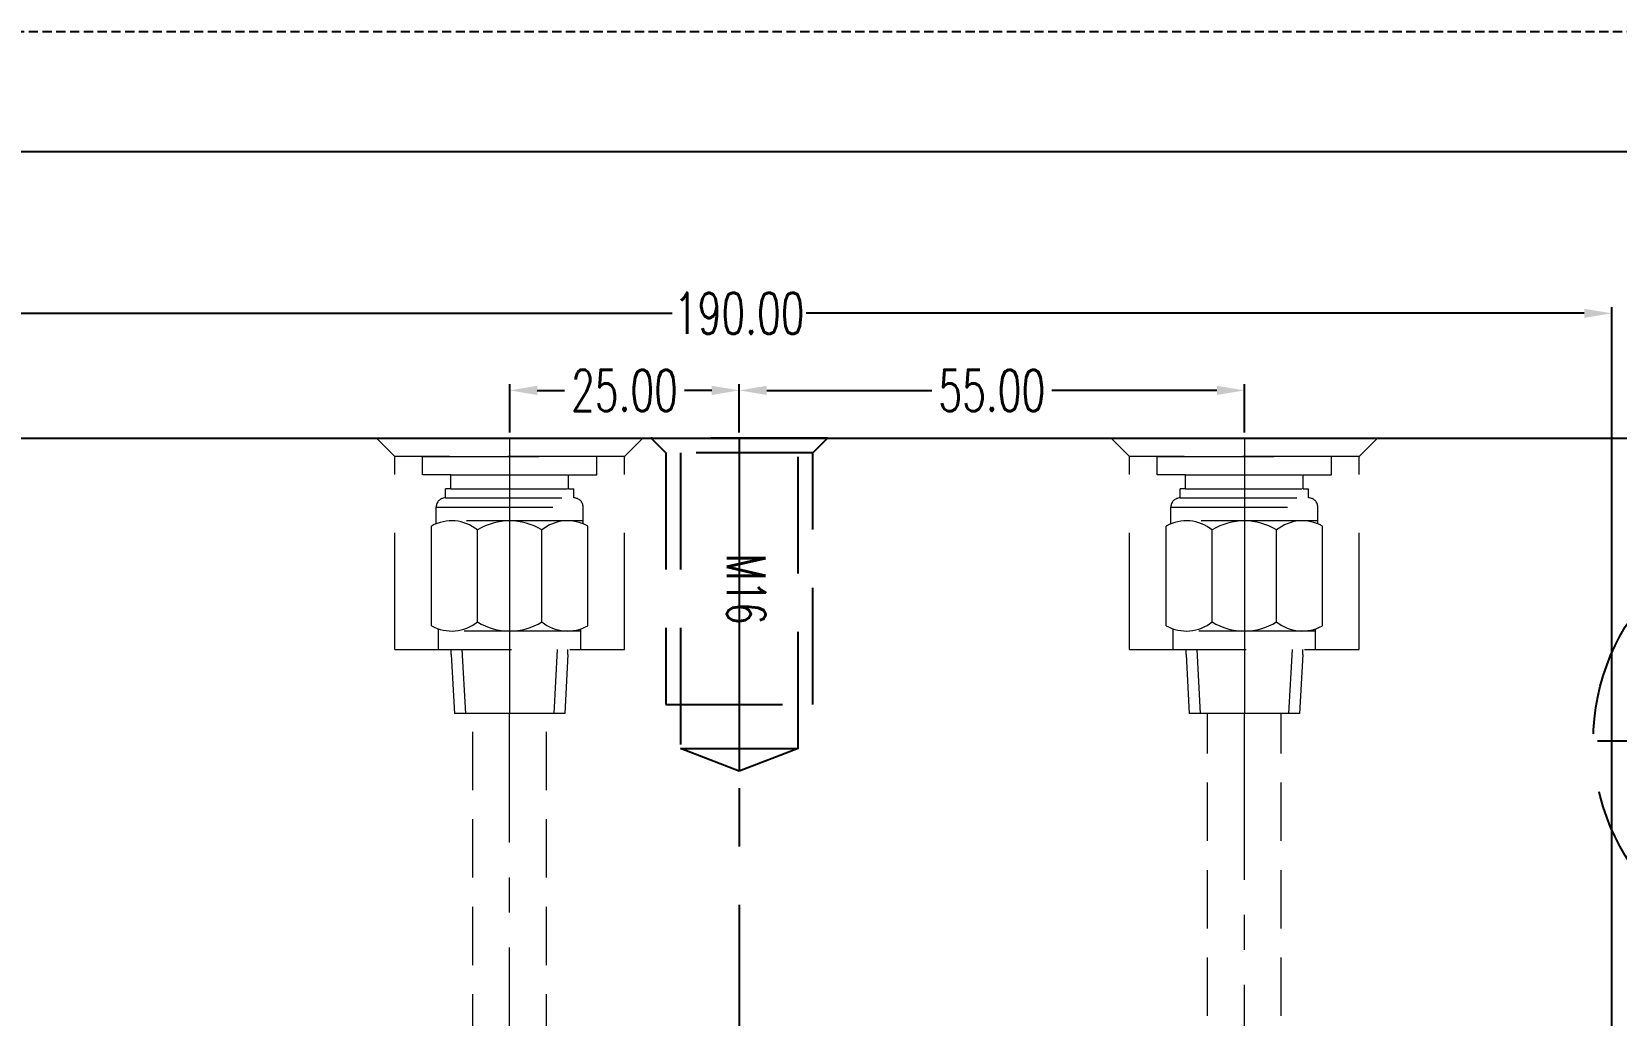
# Model space of a CAD drawing. Header units: inches. Extents: x 169168 to 170394, y -54081 to -53214.
# Drawn here: x 170054.2 to 170226.7, y -53321.3 to -53214.2 of the extents above; entities that cross this region are included whole.
import ezdxf

# ---------------------------------------------------------------- set-up
doc = ezdxf.new("R2010")
doc.units = ezdxf.units.IN
doc.header["$LTSCALE"] = 2
doc.header["$MEASUREMENT"] = 0
doc.header["$PDMODE"] = 3
doc.header["$PDSIZE"] = 0.3125
for name, pattern in [('ACAD_ISO08W100', [36, 24, -3, 6, -3]), ('CENTER', [50.8, 31.75, -6.35, 6.35, -6.35]), ('DASHED', [0.75, 0.5, -0.25]), ('HIDDEN', [9.525, 6.35, -3.175])]:
    doc.linetypes.add(name, pattern=pattern)
doc.layers.get('0').update_dxf_attribs({"linetype": 'CONTINUOUS'})
doc.layers.get('Defpoints').update_dxf_attribs({"linetype": 'CONTINUOUS'})
for name, color, linetype in [('5', 5, 'CONTINUOUS'), ('A', 7, 'CONTINUOUS'), ('cen', 1, 'CENTER'), ('CL', 1, 'ACAD_ISO08W100'), ('hidden', 4, 'HIDDEN'), ('WT', 4, 'CONTINUOUS')]:
    doc.layers.add(name, color=color, linetype=linetype)
doc.layers.add('dim', color=3, linetype='CONTINUOUS', lineweight=15)
doc.layers.add('WR', color=122, linetype='HIDDEN', lineweight=18)
doc.styles.get("Standard").update_dxf_attribs({"font": 'txt.shx', "width": 0.67})
doc.dimstyles.new('2.00', dxfattribs={"dimtxt": 4.5, "dimasz": 3, "dimexe": 0.666, "dimexo": 0.626, "dimgap": 1, "dimtad": 0, "dimzin": 0, "dimdsep": 46, "dimtxsty": 'Standard', "dimcen": 0.09, "dimclrd": 3, "dimclre": 3, "dimclrt": 7, "dimazin": 0, "dimtfac": 1, "dimtofl": 0, "dimtmove": 0, "dimatfit": 0, "dimfxl": 0, "dimtolj": 1, "dimtzin": 0, "dimarcsym": 0})

# ---------------------------------------------------------------- blocks, each defined once
blk = doc.blocks.new('*D36953')
at = {"layer": 'Defpoints', "color": 0}
for p in [(170226.2, -53244.91), (170036.2, -53347.5), (170226.2, -53347.5)]:
    blk.add_point(p, dxfattribs=at)
at = {"layer": 'dim', "color": 3, "linetype": 'ByBlock', "lineweight": -2}
for p, q in [((170036.2, -53346.87), (170036.2, -53244.24)), ((170226.2, -53346.87), (170226.2, -53244.24)), ((170039.2, -53244.91), (170123.91, -53244.91)), ((170223.2, -53244.91), (170138.48, -53244.91))]:
    blk.add_line(p, q, dxfattribs=at)
at = {"layer": 'dim', "color": 3, "linetype": 'ByBlock'}
for points in [[(170039.2, -53244.41), (170039.2, -53245.41), (170036.2, -53244.91)], [(170223.2, -53245.41), (170223.2, -53244.41), (170226.2, -53244.91)]]:
    blk.add_solid(points, dxfattribs=at)
at = {"layer": 'dim', "color": 7, "linetype": 'ByBlock', "insert": (170131.2, -53244.91), "char_height": 4.5, "attachment_point": 5}
blk.add_mtext('\\A1;190.00', dxfattribs=at)
blk = doc.blocks.new('*D38781')
at = {"layer": 'Defpoints', "color": 0}
for p in [(170106.2, -53253.3), (170106.2, -53258.5), (170131.2, -53258.5)]:
    blk.add_point(p, dxfattribs=at)
at = {"layer": 'dim', "color": 3, "linetype": 'ByBlock', "lineweight": -2}
for p, q in [((170106.2, -53257.87), (170106.2, -53252.63)), ((170131.2, -53257.87), (170131.2, -53252.63)), ((170109.2, -53253.3), (170112.17, -53253.3)), ((170128.2, -53253.3), (170125.22, -53253.3))]:
    blk.add_line(p, q, dxfattribs=at)
at = {"layer": 'dim', "color": 3, "linetype": 'ByBlock'}
for points in [[(170109.2, -53252.8), (170109.2, -53253.8), (170106.2, -53253.3)], [(170128.2, -53253.8), (170128.2, -53252.8), (170131.2, -53253.3)]]:
    blk.add_solid(points, dxfattribs=at)
at = {"layer": 'dim', "color": 7, "linetype": 'ByBlock', "insert": (170118.7, -53253.3), "char_height": 4.5, "attachment_point": 5}
blk.add_mtext('\\A1;25.00', dxfattribs=at)
blk = doc.blocks.new('*D38782')
at = {"layer": 'Defpoints', "color": 0}
for p in [(170186.2, -53253.3), (170131.2, -53257.87), (170186.2, -53258.5)]:
    blk.add_point(p, dxfattribs=at)
at = {"layer": 'dim', "color": 3, "linetype": 'ByBlock', "lineweight": -2}
for p, q in [((170131.2, -53257.25), (170131.2, -53252.63)), ((170186.2, -53257.87), (170186.2, -53252.63)), ((170134.2, -53253.3), (170152.17, -53253.3)), ((170183.2, -53253.3), (170165.22, -53253.3))]:
    blk.add_line(p, q, dxfattribs=at)
at = {"layer": 'dim', "color": 3, "linetype": 'ByBlock'}
for points in [[(170134.2, -53252.8), (170134.2, -53253.8), (170131.2, -53253.3)], [(170183.2, -53253.8), (170183.2, -53252.8), (170186.2, -53253.3)]]:
    blk.add_solid(points, dxfattribs=at)
at = {"layer": 'dim', "color": 7, "linetype": 'ByBlock', "insert": (170158.7, -53253.3), "char_height": 4.5, "attachment_point": 5}
blk.add_mtext('\\A1;55.00', dxfattribs=at)
blk = doc.blocks.new('20150129.111502')
at = {"layer": '5', "color": 122, "linetype": 'HIDDEN', "lineweight": 0}
for p, q in [((0, 14.5), (0, -14.5)), ((2, 12.5), (0, 14.5)), ((2, 12.5), (2, -12.5)), ((23, 12.5), (2, 12.5)), ((23, -12.5), (23, 12.5)), ((2, -9.5), (2, 9.5)), ((4.01, 9.5), (2, 9.5)), ((4.01, 6.4), (4.01, 9.5)), ((5.51, 6.4), (5.51, 7)), ((6.51, 7), (5.51, 7)), ((5.51, 6.4), (5.51, 7)), ((6.51, -7), (6.51, 7)), ((7.51, -8), (7.51, 8)), ((9.33, 8), (7.51, 8)), ((9, 8), (9, -8)), ((20.43, 8.5), (9.57, 8.5)), ((23, 7.75), (20.77, 7.75)), ((21, 7.75), (21, -7.75)), ((4.01, -6.4), (4.01, 6.4)), ((5.51, 6.4), (4.01, 6.4)), ((5.51, -6.4), (5.51, 6.4)), ((23.56, 6.35), (23, 6.35)), ((23, 5.19), (30, 4.82)), ((23.56, 6.35), (30, 6.01)), ((30, 6.01), (30, -6.01)), ((20.01, 3.5), (9.99, 3.5)), ((20.01, -3.5), (9.99, -3.5)), ((23, -5.19), (30, -4.82)), ((5.51, -6.4), (4.01, -6.4)), ((4.01, -6.4), (4.01, -9.5)), ((5.51, -6.4), (5.51, -7)), ((5.51, -6.4), (5.51, -7)), ((23.56, -6.35), (23, -6.35)), ((23.56, -6.35), (30, -6.01)), ((6.51, -7), (5.51, -7)), ((9.33, -8), (7.51, -8)), ((20.43, -8.5), (9.57, -8.5)), ((23, -7.75), (20.77, -7.75)), ((4.01, -9.5), (2, -9.5)), ((2, -12.5), (0, -14.5)), ((23, -12.5), (2, -12.5))]:
    blk.add_line(p, q, dxfattribs=at)
at = {"layer": '5', "color": 122, "linetype": 'CENTER', "lineweight": 0, "ltscale": 0.5}
blk.add_line((0, 0), (30, 0), dxfattribs=at)
at = {"layer": '5', "color": 122, "linetype": 'HIDDEN', "lineweight": 0}
for centre, radius, start, end in [((7.51, 7), 1, 90, 180), ((13.47, 6.32), 4.47, 150.752, 219.0183), ((16.53, 6.32), 4.47, 320.9817, 29.248), ((15.66, 0), 6.66, 148.3016, 211.6984), ((14.34, 0), 6.66, 328.3016, 31.6984), ((13.47, -6.32), 4.47, 140.9817, 209.248), ((16.53, -6.32), 4.47, 330.752, 39.0183), ((7.51, -7), 1, 180, 270)]:
    blk.add_arc(centre, radius, start, end, dxfattribs=at)

msp = doc.modelspace()

# ---------------------------------------------------------------- linework, layer by layer
msp.add_line((169984.195, -53258.499), (170278.195, -53258.499))
at = {"color": 8, "linetype": 'HIDDEN'}
for p, q in [((170121.595, -53258.499), (170123.195, -53260.099)), ((170140.795, -53258.499), (170121.595, -53258.499)), ((170140.795, -53258.499), (170139.195, -53260.099)), ((170139.195, -53260.099), (170123.195, -53260.099)), ((170123.195, -53260.099), (170123.195, -53287.499)), ((170124.795, -53260.099), (170124.795, -53292.299)), ((170137.595, -53292.299), (170137.595, -53260.099)), ((170139.195, -53287.499), (170139.195, -53260.099)), ((170123.195, -53287.499), (170139.195, -53287.499)), ((170124.795, -53292.299), (170137.595, -53292.299)), ((170131.195, -53294.776), (170124.795, -53292.299)), ((170137.595, -53292.299), (170131.195, -53294.776))]:
    msp.add_line(p, q, dxfattribs=at)
at = {"linetype": 'CENTER', "ltscale": 0.5}
msp.add_line((170131.195, -53258.499), (170131.195, -53658.499), dxfattribs=at)
at = {"layer": 'A', "linetype": 'DASHED'}
msp.add_line((170393.831, -53214.244), (169168.186, -53214.244), dxfattribs=at)
at = {"layer": 'A'}
msp.add_line((170380.739, -53227.336), (169181.277, -53227.336), dxfattribs=at)
at = {"layer": 'cen', "linetype": 'CENTER', "ltscale": 0.3}
msp.add_line((170274.195, -53291.499), (170222.195, -53291.499), dxfattribs=at)
at = {"layer": 'CL', "color": 8, "linetype": 'ACAD_ISO08W100'}
msp.add_line((170131.195, -53258.499), (170131.195, -53294.776), dxfattribs=at)
at = {"layer": 'hidden'}
msp.add_circle((170248.195, -53291.499), 24, dxfattribs=at)
at = {"layer": 'WR', "linetype": 'HIDDEN', "ltscale": 0.5}
for p, q in [((170102.195, -53363.499), (170102.195, -53288.499)), ((170110.195, -53363.499), (170110.195, -53288.499)), ((170182.195, -53359.499), (170182.195, -53288.499)), ((170190.195, -53359.499), (170190.195, -53288.499))]:
    msp.add_line(p, q, dxfattribs=at)
at = {"layer": 'WR', "linetype": 'CENTER', "ltscale": 0.3}
for p, q in [((170106.195, -53363.499), (170106.195, -53288.499)), ((170186.195, -53428.499), (170186.195, -53288.499))]:
    msp.add_line(p, q, dxfattribs=at)

# ---------------------------------------------------------------- block references
at = {"layer": 'WT', "linetype": 'ByBlock', "rotation": -90}
for p in [(170106.195, -53258.499), (170186.195, -53258.499)]:
    msp.add_blockref('20150129.111502', p, dxfattribs=at)

# ---------------------------------------------------------------- texts
at = {"color": 8, "insert": (170129.846, -53271.073), "char_height": 4.2, "width": 28.88144, "attachment_point": 7, "rotation": 270}
msp.add_mtext('M16', dxfattribs=at)

# ---------------------------------------------------------------- dimensions: what is measured, and where the dimension line sits
at = {"layer": 'dim', "linetype": 'ByBlock'}
dim = msp.add_linear_dim(base=(170226.195, -53244.911), p1=(170036.195, -53347.499), p2=(170226.195, -53347.499), dimstyle='2.00', dxfattribs=at)
dim.commit()
dim.dimension.update_dxf_attribs({"geometry": '*D36953', "text_midpoint": (170131.195, -53244.911), "dimtype": 160})
for base, p1, p2, picture, middle in [((170106.195, -53253.3), (170131.195, -53258.499), (170106.195, -53258.499), '*D38781', (170118.695, -53253.3)), ((170186.195, -53253.3), (170131.195, -53257.873), (170186.195, -53258.499), '*D38782', (170158.695, -53253.3))]:
    dim = msp.add_linear_dim(base=base, p1=p1, p2=p2, dimstyle='2.00', dxfattribs=at)
    dim.commit()
    dim.dimension.update_dxf_attribs({"geometry": picture, "text_midpoint": middle})

doc.saveas('drawing.dxf')
